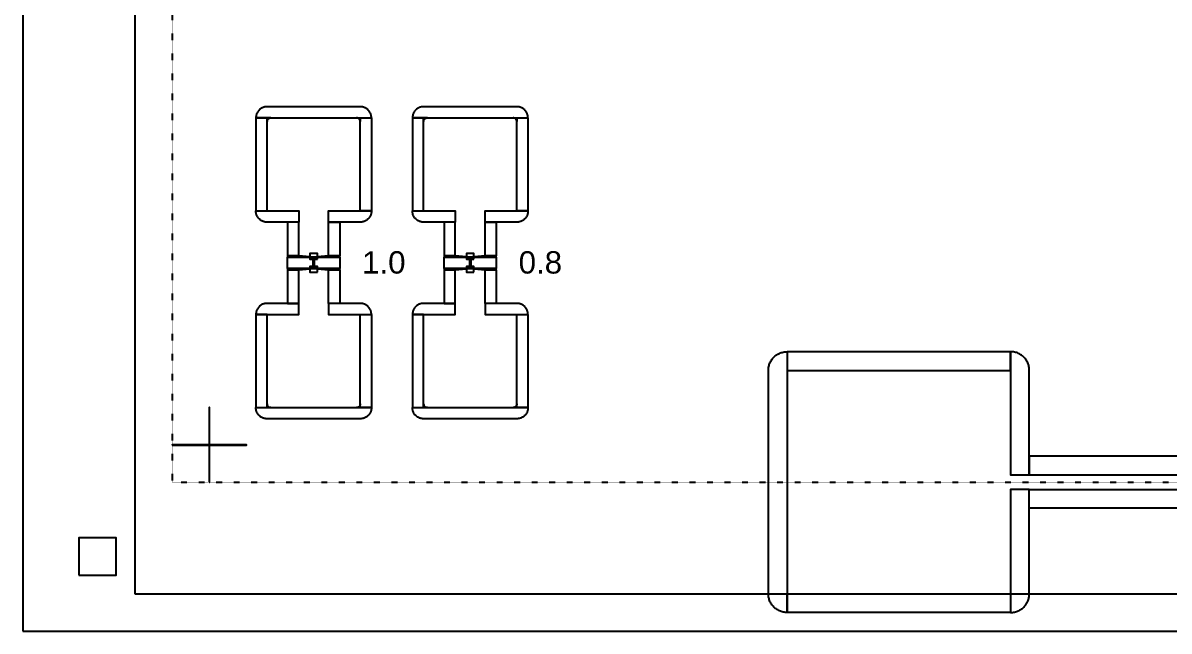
# Model space of a CAD drawing. Extents: x -3400 to 3400, y -3400 to 3400.
# Drawn here: x -3400 to -325, y -3400 to -1767 of the extents above; entities that cross this region are included whole.
import ezdxf

# ---------------------------------------------------------------- set-up
doc = ezdxf.new("R2010")
doc.units = 0
doc.linetypes.add('DOT', pattern=[0.2, 0, -0.2])
doc.layers.get('0').update_dxf_attribs({"linetype": 'CONTINUOUS'})
for name, color, linetype in [('BASEMETAL', 4, 'CONTINUOUS'), ('DICEGRID', 3, 'CONTINUOUS'), ('FRAME', 8, 'CONTINUOUS'), ('JUNCTION', 1, 'CONTINUOUS'), ('MARKERS', 2, 'CONTINUOUS'), ('SECONDLAYER', 6, 'CONTINUOUS'), ('UNDERCUT', 2, 'CONTINUOUS')]:
    doc.layers.add(name, color=color, linetype=linetype)
doc.styles.get("Standard").update_dxf_attribs({"font": 'arial.ttf'})

# ---------------------------------------------------------------- blocks, each defined once
blk = doc.blocks.new('CHIP_XSEARCH')
for points in [[(780, 1378), (935, 1378), (935, 1378), (935, 1379.6), (934.8, 1381.1), (934.6, 1382.7), (934.3, 1384.2), (934, 1385.8), (933.5, 1387.3), (933, 1388.8), (932.4, 1390.2), (931.7, 1391.6), (931, 1393), (930.2, 1394.3), (929.3, 1395.6), (928.3, 1396.9), (927.3, 1398.1), (926.2, 1399.2), (925.1, 1400.3), (923.9, 1401.3), (922.6, 1402.3), (921.3, 1403.2), (920, 1404), (918.6, 1404.7), (917.2, 1405.4), (915.8, 1406), (914.3, 1406.5), (912.8, 1407), (911.2, 1407.3), (909.7, 1407.6), (908.1, 1407.8), (906.6, 1408), (905, 1408), (655, 1408), (653.4, 1408), (651.9, 1407.8), (650.3, 1407.6), (648.8, 1407.3), (647.2, 1407), (645.7, 1406.5), (644.2, 1406), (642.8, 1405.4), (641.4, 1404.7), (640, 1404), (638.7, 1403.2), (637.4, 1402.3), (636.1, 1401.3), (634.9, 1400.3), (633.8, 1399.2), (632.7, 1398.1), (631.7, 1396.9), (630.7, 1395.6), (629.8, 1394.3), (629, 1393), (628.3, 1391.6), (627.6, 1390.2), (627, 1388.8), (626.5, 1387.3), (626, 1385.8), (625.7, 1384.2), (625.4, 1382.7), (625.2, 1381.1), (625, 1379.6), (625, 1378), (625, 1378)], [(1200, 1378), (1355, 1378), (1355, 1378), (1355, 1379.6), (1354.8, 1381.1), (1354.6, 1382.7), (1354.3, 1384.2), (1354, 1385.8), (1353.5, 1387.3), (1353, 1388.8), (1352.4, 1390.2), (1351.7, 1391.6), (1351, 1393), (1350.2, 1394.3), (1349.3, 1395.6), (1348.3, 1396.9), (1347.3, 1398.1), (1346.2, 1399.2), (1345.1, 1400.3), (1343.9, 1401.3), (1342.6, 1402.3), (1341.3, 1403.2), (1340, 1404), (1338.6, 1404.7), (1337.2, 1405.4), (1335.8, 1406), (1334.3, 1406.5), (1332.8, 1407), (1331.2, 1407.3), (1329.7, 1407.6), (1328.1, 1407.8), (1326.6, 1408), (1325, 1408), (1075, 1408), (1073.4, 1408), (1071.9, 1407.8), (1070.3, 1407.6), (1068.8, 1407.3), (1067.2, 1407), (1065.7, 1406.5), (1064.2, 1406), (1062.8, 1405.4), (1061.4, 1404.7), (1060, 1404), (1058.7, 1403.2), (1057.4, 1402.3), (1056.1, 1401.3), (1054.9, 1400.3), (1053.8, 1399.2), (1052.7, 1398.1), (1051.7, 1396.9), (1050.7, 1395.6), (1049.8, 1394.3), (1049, 1393), (1048.3, 1391.6), (1047.6, 1390.2), (1047, 1388.8), (1046.5, 1387.3), (1046, 1385.8), (1045.7, 1384.2), (1045.4, 1382.7), (1045.2, 1381.1), (1045, 1379.6), (1045, 1378), (1045, 1378)], [(655, 1128), (655, 1378), (625, 1378), (625, 1128)], [(655, 1378), (655, 1368), (655.1, 1369), (655.2, 1370.1), (655.5, 1371.1), (655.9, 1372.1), (656.3, 1373), (656.9, 1373.9), (657.6, 1374.7), (658.3, 1375.4), (659.1, 1376.1), (660, 1376.7), (660.9, 1377.1), (661.9, 1377.5), (662.9, 1377.8), (664, 1377.9), (665, 1378)], [(905, 1378), (905, 1368), (904.9, 1369), (904.8, 1370.1), (904.5, 1371.1), (904.1, 1372.1), (903.7, 1373), (903.1, 1373.9), (902.4, 1374.7), (901.7, 1375.4), (900.9, 1376.1), (900, 1376.7), (899.1, 1377.1), (898.1, 1377.5), (897.1, 1377.8), (896, 1377.9), (895, 1378)], [(905, 1128), (905, 1378), (935, 1378), (935, 1128)], [(1075, 1128), (1075, 1378), (1045, 1378), (1045, 1128)], [(1075, 1378), (1075, 1368), (1075.1, 1369), (1075.2, 1370.1), (1075.5, 1371.1), (1075.9, 1372.1), (1076.3, 1373), (1076.9, 1373.9), (1077.6, 1374.7), (1078.3, 1375.4), (1079.1, 1376.1), (1080, 1376.7), (1080.9, 1377.1), (1081.9, 1377.5), (1082.9, 1377.8), (1084, 1377.9), (1085, 1378)], [(1325, 1378), (1325, 1368), (1324.9, 1369), (1324.8, 1370.1), (1324.5, 1371.1), (1324.1, 1372.1), (1323.7, 1373), (1323.1, 1373.9), (1322.4, 1374.7), (1321.7, 1375.4), (1320.9, 1376.1), (1320, 1376.7), (1319.1, 1377.1), (1318.1, 1377.5), (1317.1, 1377.8), (1316, 1377.9), (1315, 1378)], [(1325, 1128), (1325, 1378), (1355, 1378), (1355, 1128)], [(682.5, 1128), (740, 1128), (740, 1098), (655, 1098), (653.4, 1098), (651.9, 1098.2), (650.3, 1098.4), (648.8, 1098.7), (647.2, 1099), (645.7, 1099.5), (644.2, 1100), (642.8, 1100.6), (641.4, 1101.3), (640, 1102), (638.7, 1102.8), (637.4, 1103.7), (636.1, 1104.7), (634.9, 1105.7), (633.8, 1106.8), (632.7, 1107.9), (631.7, 1109.1), (630.7, 1110.4), (629.8, 1111.7), (629, 1113), (628.3, 1114.4), (627.6, 1115.8), (627, 1117.2), (626.5, 1118.7), (626, 1120.2), (625.7, 1121.8), (625.4, 1123.3), (625.2, 1124.9), (625, 1126.4), (625, 1128), (625, 1128)], [(877.5, 1128), (935, 1128), (935, 1128), (935, 1126.4), (934.8, 1124.9), (934.6, 1123.3), (934.3, 1121.8), (934, 1120.2), (933.5, 1118.7), (933, 1117.2), (932.4, 1115.8), (931.7, 1114.4), (931, 1113), (930.2, 1111.7), (929.3, 1110.4), (928.3, 1109.1), (927.3, 1107.9), (926.2, 1106.8), (925.1, 1105.7), (923.9, 1104.7), (922.6, 1103.7), (921.3, 1102.8), (920, 1102), (918.6, 1101.3), (917.2, 1100.6), (915.8, 1100), (914.3, 1099.5), (912.8, 1099), (911.2, 1098.7), (909.7, 1098.4), (908.1, 1098.2), (906.6, 1098), (905, 1098), (820, 1098), (820, 1128)], [(1102.5, 1128), (1160, 1128), (1160, 1098), (1075, 1098), (1073.4, 1098), (1071.9, 1098.2), (1070.3, 1098.4), (1068.8, 1098.7), (1067.2, 1099), (1065.7, 1099.5), (1064.2, 1100), (1062.8, 1100.6), (1061.4, 1101.3), (1060, 1102), (1058.7, 1102.8), (1057.4, 1103.7), (1056.1, 1104.7), (1054.9, 1105.7), (1053.8, 1106.8), (1052.7, 1107.9), (1051.7, 1109.1), (1050.7, 1110.4), (1049.8, 1111.7), (1049, 1113), (1048.3, 1114.4), (1047.6, 1115.8), (1047, 1117.2), (1046.5, 1118.7), (1046, 1120.2), (1045.7, 1121.8), (1045.4, 1123.3), (1045.2, 1124.9), (1045, 1126.4), (1045, 1128), (1045, 1128)], [(1297.5, 1128), (1355, 1128), (1355, 1128), (1355, 1126.4), (1354.8, 1124.9), (1354.6, 1123.3), (1354.3, 1121.8), (1354, 1120.2), (1353.5, 1118.7), (1353, 1117.2), (1352.4, 1115.8), (1351.7, 1114.4), (1351, 1113), (1350.2, 1111.7), (1349.3, 1110.4), (1348.3, 1109.1), (1347.3, 1107.9), (1346.2, 1106.8), (1345.1, 1105.7), (1343.9, 1104.7), (1342.6, 1103.7), (1341.3, 1102.8), (1340, 1102), (1338.6, 1101.3), (1337.2, 1100.6), (1335.8, 1100), (1334.3, 1099.5), (1332.8, 1099), (1331.2, 1098.7), (1329.7, 1098.4), (1328.1, 1098.2), (1326.6, 1098), (1325, 1098), (1240, 1098), (1240, 1128)], [(740, 1008), (740, 1098), (710, 1098), (710, 1008)], [(820, 1008), (820, 1098), (850, 1098), (850, 1008)], [(1160, 1008), (1160, 1098), (1130, 1098), (1130, 1008)], [(1240, 1008), (1240, 1098), (1270, 1098), (1270, 1008)], [(779.5, 1004), (740, 1008), (710, 1008), (710, 1004)], [(850, 1004), (850, 974), (710, 974), (710, 1004)], [(850, 1004), (850, 1008), (820, 1008), (780.5, 1004)], [(1199.6, 1004), (1160, 1008), (1130, 1008), (1130, 1004)], [(1270, 1004), (1270, 974), (1130, 974), (1130, 1004)], [(1270, 1004), (1270, 1008), (1240, 1008), (1200.4, 1004)], [(740, 970), (779.5, 974), (710, 974), (710, 970)], [(740, 880), (740, 970), (710, 970), (710, 880)], [(850, 970), (850, 974), (780.5, 974), (820, 970)], [(820, 880), (820, 970), (850, 970), (850, 880)], [(1160, 970), (1199.6, 974), (1130, 974), (1130, 970)], [(1160, 880), (1160, 970), (1130, 970), (1130, 880)], [(1270, 970), (1270, 974), (1200.4, 974), (1240, 970)], [(1240, 880), (1240, 970), (1270, 970), (1270, 880)], [(682.5, 850), (740, 850), (740, 880), (655, 880), (653.4, 880), (651.9, 879.8), (650.3, 879.6), (648.8, 879.3), (647.2, 879), (645.7, 878.5), (644.2, 878), (642.8, 877.4), (641.4, 876.7), (640, 876), (638.7, 875.2), (637.4, 874.3), (636.1, 873.3), (634.9, 872.3), (633.8, 871.2), (632.7, 870.1), (631.7, 868.9), (630.7, 867.6), (629.8, 866.3), (629, 865), (628.3, 863.6), (627.6, 862.2), (627, 860.8), (626.5, 859.3), (626, 857.8), (625.7, 856.2), (625.4, 854.7), (625.2, 853.1), (625, 851.6), (625, 850), (625, 850)], [(877.5, 850), (935, 850), (935, 850), (935, 851.6), (934.8, 853.1), (934.6, 854.7), (934.3, 856.2), (934, 857.8), (933.5, 859.3), (933, 860.8), (932.4, 862.2), (931.7, 863.6), (931, 865), (930.2, 866.3), (929.3, 867.6), (928.3, 868.9), (927.3, 870.1), (926.2, 871.2), (925.1, 872.3), (923.9, 873.3), (922.6, 874.3), (921.3, 875.2), (920, 876), (918.6, 876.7), (917.2, 877.4), (915.8, 878), (914.3, 878.5), (912.8, 879), (911.2, 879.3), (909.7, 879.6), (908.1, 879.8), (906.6, 880), (905, 880), (820, 880), (820, 850)], [(1102.5, 850), (1160, 850), (1160, 880), (1075, 880), (1073.4, 880), (1071.9, 879.8), (1070.3, 879.6), (1068.8, 879.3), (1067.2, 879), (1065.7, 878.5), (1064.2, 878), (1062.8, 877.4), (1061.4, 876.7), (1060, 876), (1058.7, 875.2), (1057.4, 874.3), (1056.1, 873.3), (1054.9, 872.3), (1053.8, 871.2), (1052.7, 870.1), (1051.7, 868.9), (1050.7, 867.6), (1049.8, 866.3), (1049, 865), (1048.3, 863.6), (1047.6, 862.2), (1047, 860.8), (1046.5, 859.3), (1046, 857.8), (1045.7, 856.2), (1045.4, 854.7), (1045.2, 853.1), (1045, 851.6), (1045, 850), (1045, 850)], [(1297.5, 850), (1355, 850), (1355, 850), (1355, 851.6), (1354.8, 853.1), (1354.6, 854.7), (1354.3, 856.2), (1354, 857.8), (1353.5, 859.3), (1353, 860.8), (1352.4, 862.2), (1351.7, 863.6), (1351, 865), (1350.2, 866.3), (1349.3, 867.6), (1348.3, 868.9), (1347.3, 870.1), (1346.2, 871.2), (1345.1, 872.3), (1343.9, 873.3), (1342.6, 874.3), (1341.3, 875.2), (1340, 876), (1338.6, 876.7), (1337.2, 877.4), (1335.8, 878), (1334.3, 878.5), (1332.8, 879), (1331.2, 879.3), (1329.7, 879.6), (1328.1, 879.8), (1326.6, 880), (1325, 880), (1240, 880), (1240, 850)], [(655, 600), (655, 850), (625, 850), (625, 600)], [(905, 600), (905, 850), (935, 850), (935, 600)], [(1075, 600), (1075, 850), (1045, 850), (1045, 600)], [(1325, 600), (1325, 850), (1355, 850), (1355, 600)], [(2050, 400), (2050, 50), (2050, 50), (2047.4, 50.1), (2044.8, 50.3), (2042.2, 50.6), (2039.6, 51.1), (2037.1, 51.7), (2034.5, 52.4), (2032.1, 53.3), (2029.7, 54.3), (2027.3, 55.4), (2025, 56.7), (2022.8, 58.1), (2020.6, 59.5), (2018.5, 61.1), (2016.5, 62.8), (2014.6, 64.6), (2012.8, 66.5), (2011.1, 68.5), (2009.5, 70.6), (2008.1, 72.8), (2006.7, 75), (2005.4, 77.3), (2004.3, 79.7), (2003.3, 82.1), (2002.4, 84.5), (2001.7, 87.1), (2001.1, 89.6), (2000.6, 92.2), (2000.3, 94.8), (2000.1, 97.4), (2000, 100), (2000, 700), (2000.1, 702.6), (2000.3, 705.2), (2000.6, 707.8), (2001.1, 710.4), (2001.7, 712.9), (2002.4, 715.5), (2003.3, 717.9), (2004.3, 720.3), (2005.4, 722.7), (2006.7, 725), (2008.1, 727.2), (2009.5, 729.4), (2011.1, 731.5), (2012.8, 733.5), (2014.6, 735.4), (2016.5, 737.2), (2018.5, 738.9), (2020.6, 740.5), (2022.8, 741.9), (2025, 743.3), (2027.3, 744.6), (2029.7, 745.7), (2032.1, 746.7), (2034.5, 747.6), (2037.1, 748.3), (2039.6, 748.9), (2042.2, 749.4), (2044.8, 749.7), (2047.4, 749.9), (2050, 750), (2050, 750)], [(2050, 700), (2650, 700), (2650, 750), (2050, 750)], [(2650, 585), (2650, 420), (2700, 420), (2700, 700), (2699.9, 702.6), (2699.7, 705.2), (2699.4, 707.8), (2698.9, 710.4), (2698.3, 712.9), (2697.6, 715.5), (2696.7, 717.9), (2695.7, 720.3), (2694.6, 722.7), (2693.3, 725), (2691.9, 727.2), (2690.5, 729.4), (2688.9, 731.5), (2687.2, 733.5), (2685.4, 735.4), (2683.5, 737.2), (2681.5, 738.9), (2679.4, 740.5), (2677.2, 741.9), (2675, 743.3), (2672.7, 744.6), (2670.3, 745.7), (2667.9, 746.7), (2665.5, 747.6), (2662.9, 748.3), (2660.4, 748.9), (2657.8, 749.4), (2655.2, 749.7), (2652.6, 749.9), (2650, 750), (2650, 750)], [(780, 600), (935, 600), (935, 600), (935, 598.4), (934.8, 596.9), (934.6, 595.3), (934.3, 593.8), (934, 592.2), (933.5, 590.7), (933, 589.2), (932.4, 587.8), (931.7, 586.4), (931, 585), (930.2, 583.7), (929.3, 582.4), (928.3, 581.1), (927.3, 579.9), (926.2, 578.8), (925.1, 577.7), (923.9, 576.7), (922.6, 575.7), (921.3, 574.8), (920, 574), (918.6, 573.3), (917.2, 572.6), (915.8, 572), (914.3, 571.5), (912.8, 571), (911.2, 570.7), (909.7, 570.4), (908.1, 570.2), (906.6, 570), (905, 570), (655, 570), (653.4, 570), (651.9, 570.2), (650.3, 570.4), (648.8, 570.7), (647.2, 571), (645.7, 571.5), (644.2, 572), (642.8, 572.6), (641.4, 573.3), (640, 574), (638.7, 574.8), (637.4, 575.7), (636.1, 576.7), (634.9, 577.7), (633.8, 578.8), (632.7, 579.9), (631.7, 581.1), (630.7, 582.4), (629.8, 583.7), (629, 585), (628.3, 586.4), (627.6, 587.8), (627, 589.2), (626.5, 590.7), (626, 592.2), (625.7, 593.8), (625.4, 595.3), (625.2, 596.9), (625, 598.4), (625, 600), (625, 600)], [(655, 600), (655, 610), (655.1, 609), (655.2, 607.9), (655.5, 606.9), (655.9, 605.9), (656.3, 605), (656.9, 604.1), (657.6, 603.3), (658.3, 602.6), (659.1, 601.9), (660, 601.3), (660.9, 600.9), (661.9, 600.5), (662.9, 600.2), (664, 600.1), (665, 600)], [(905, 600), (905, 610), (904.9, 609), (904.8, 607.9), (904.5, 606.9), (904.1, 605.9), (903.7, 605), (903.1, 604.1), (902.4, 603.3), (901.7, 602.6), (900.9, 601.9), (900, 601.3), (899.1, 600.9), (898.1, 600.5), (897.1, 600.2), (896, 600.1), (895, 600)], [(1200, 600), (1355, 600), (1355, 600), (1355, 598.4), (1354.8, 596.9), (1354.6, 595.3), (1354.3, 593.8), (1354, 592.2), (1353.5, 590.7), (1353, 589.2), (1352.4, 587.8), (1351.7, 586.4), (1351, 585), (1350.2, 583.7), (1349.3, 582.4), (1348.3, 581.1), (1347.3, 579.9), (1346.2, 578.8), (1345.1, 577.7), (1343.9, 576.7), (1342.6, 575.7), (1341.3, 574.8), (1340, 574), (1338.6, 573.3), (1337.2, 572.6), (1335.8, 572), (1334.3, 571.5), (1332.8, 571), (1331.2, 570.7), (1329.7, 570.4), (1328.1, 570.2), (1326.6, 570), (1325, 570), (1075, 570), (1073.4, 570), (1071.9, 570.2), (1070.3, 570.4), (1068.8, 570.7), (1067.2, 571), (1065.7, 571.5), (1064.2, 572), (1062.8, 572.6), (1061.4, 573.3), (1060, 574), (1058.7, 574.8), (1057.4, 575.7), (1056.1, 576.7), (1054.9, 577.7), (1053.8, 578.8), (1052.7, 579.9), (1051.7, 581.1), (1050.7, 582.4), (1049.8, 583.7), (1049, 585), (1048.3, 586.4), (1047.6, 587.8), (1047, 589.2), (1046.5, 590.7), (1046, 592.2), (1045.7, 593.8), (1045.4, 595.3), (1045.2, 596.9), (1045, 598.4), (1045, 600), (1045, 600)], [(1075, 600), (1075, 610), (1075.1, 609), (1075.2, 607.9), (1075.5, 606.9), (1075.9, 605.9), (1076.3, 605), (1076.9, 604.1), (1077.6, 603.3), (1078.3, 602.6), (1079.1, 601.9), (1080, 601.3), (1080.9, 600.9), (1081.9, 600.5), (1082.9, 600.2), (1084, 600.1), (1085, 600)], [(1325, 600), (1325, 610), (1324.9, 609), (1324.8, 607.9), (1324.5, 606.9), (1324.1, 605.9), (1323.7, 605), (1323.1, 604.1), (1322.4, 603.3), (1321.7, 602.6), (1320.9, 601.9), (1320, 601.3), (1319.1, 600.9), (1318.1, 600.5), (1317.1, 600.2), (1316, 600.1), (1315, 600)], [(2700, 420), (4100, 420), (4100, 470), (2700, 470)], [(2650, 215), (2650, 50), (2650, 50), (2652.6, 50.1), (2655.2, 50.3), (2657.8, 50.6), (2660.4, 51.1), (2662.9, 51.7), (2665.5, 52.4), (2667.9, 53.3), (2670.3, 54.3), (2672.7, 55.4), (2675, 56.7), (2677.2, 58.1), (2679.4, 59.5), (2681.5, 61.1), (2683.5, 62.8), (2685.4, 64.6), (2687.2, 66.5), (2688.9, 68.5), (2690.5, 70.6), (2691.9, 72.8), (2693.3, 75), (2694.6, 77.3), (2695.7, 79.7), (2696.7, 82.1), (2697.6, 84.5), (2698.3, 87.1), (2698.9, 89.6), (2699.4, 92.2), (2699.7, 94.8), (2699.9, 97.4), (2700, 100), (2700, 380), (2650, 380)], [(2700, 380), (4100, 380), (4100, 330), (2700, 330)], [(2050, 100), (2650, 100), (2650, 50), (2050, 50)]]:
    blk.add_lwpolyline(points, close=True)
at = {"layer": 'DICEGRID'}
blk.add_lwpolyline([(300, 100), (6500, 100), (6500, 6700), (300, 6700)], close=True, dxfattribs=at)
at = {"layer": 'FRAME'}
blk.add_lwpolyline([(0, 0), (6800, 0), (6800, 6800), (0, 6800)], close=True, dxfattribs=at)
at = {"layer": 'FRAME', "linetype": 'DOT'}
blk.add_lwpolyline([(400, 400), (6400, 400), (6400, 6400), (400, 6400)], close=True, dxfattribs=at)
at = {"layer": 'JUNCTION'}
for points in [[(790, 999), (790, 1014), (770, 1014), (770, 999)], [(781.5, 990.5), (781.5, 999), (778.5, 999), (778.5, 990.5)], [(781.5, 988.5), (780.2, 989), (779.8, 989), (778.5, 988.5)], [(781.5, 979), (781.5, 988.5), (778.5, 988.5), (778.5, 979)], [(780.2, 989), (780.2, 990.4), (779.8, 990.4), (779.8, 989)], [(1210, 999), (1210, 1014), (1190, 1014), (1190, 999)], [(1201.5, 990.5), (1201.5, 999), (1198.5, 999), (1198.5, 990.5)], [(1201.5, 988.5), (1200.2, 989), (1199.8, 989), (1198.5, 988.5)], [(1201.5, 979), (1201.5, 988.5), (1198.5, 988.5), (1198.5, 979)], [(1200.2, 989), (1200.2, 990.4), (1199.8, 990.4), (1199.8, 989)], [(790, 964), (790, 979), (770, 979), (770, 964)], [(1210, 964), (1210, 979), (1190, 979), (1190, 964)]]:
    blk.add_lwpolyline(points, close=True, dxfattribs=at)
at = {"layer": 'MARKERS'}
for points in [[(499.5, 500.5), (500.5, 500.5), (500.5, 600), (499.5, 600)], [(400, 499.5), (600, 499.5), (600, 500.5), (400, 500.5)], [(499.5, 400), (500.5, 400), (500.5, 499.5), (499.5, 499.5)]]:
    blk.add_lwpolyline(points, close=True, dxfattribs=at)
at = {"layer": 'SECONDLAYER'}
for points in [[(790, 999), (790, 1014), (770, 1014), (770, 999)], [(782.2, 990.5), (782.2, 999), (777.8, 999), (777.8, 990.5)], [(782.2, 990.4), (782.2, 990.5), (777.8, 990.5), (777.8, 990.4)], [(782.2, 988.5), (780.8, 989), (779.2, 989), (777.8, 988.5)], [(782.2, 979), (782.2, 988.5), (777.8, 988.5), (777.8, 979)], [(780.8, 989), (780.8, 990.4), (779.2, 990.4), (779.2, 989)], [(1210, 999), (1210, 1014), (1190, 1014), (1190, 999)], [(1202.2, 990.5), (1202.2, 999), (1197.8, 999), (1197.8, 990.5)], [(1202.2, 990.4), (1202.2, 990.5), (1197.8, 990.5), (1197.8, 990.4)], [(1202.2, 988.5), (1200.8, 989), (1199.2, 989), (1197.8, 988.5)], [(1202.2, 979), (1202.2, 988.5), (1197.8, 988.5), (1197.8, 979)], [(1200.8, 989), (1200.8, 990.4), (1199.2, 990.4), (1199.2, 989)], [(790, 964), (790, 979), (770, 979), (770, 964)], [(1210, 964), (1210, 979), (1190, 979), (1190, 964)], [(150, 150), (250, 150), (250, 250), (150, 250)]]:
    blk.add_lwpolyline(points, close=True, dxfattribs=at)
at = {"layer": 'UNDERCUT'}
for points in [[(781.5, 990.4), (781.5, 990.5), (778.5, 990.5), (778.5, 990.4)], [(1201.5, 990.4), (1201.5, 990.5), (1198.5, 990.5), (1198.5, 990.4)]]:
    blk.add_lwpolyline(points, close=True, dxfattribs=at)
at = {"layer": 'MARKERS'}
for s, p in [('1.0', (910, 960)), ('0.8', (1330, 960))]:
    blk.add_text(s, height=60, dxfattribs=at).set_placement(p)

msp = doc.modelspace()

# ---------------------------------------------------------------- block references
at = {"layer": 'BASEMETAL'}
msp.add_blockref('CHIP_XSEARCH', (-3400, -3400), dxfattribs=at)

doc.saveas('drawing.dxf')
